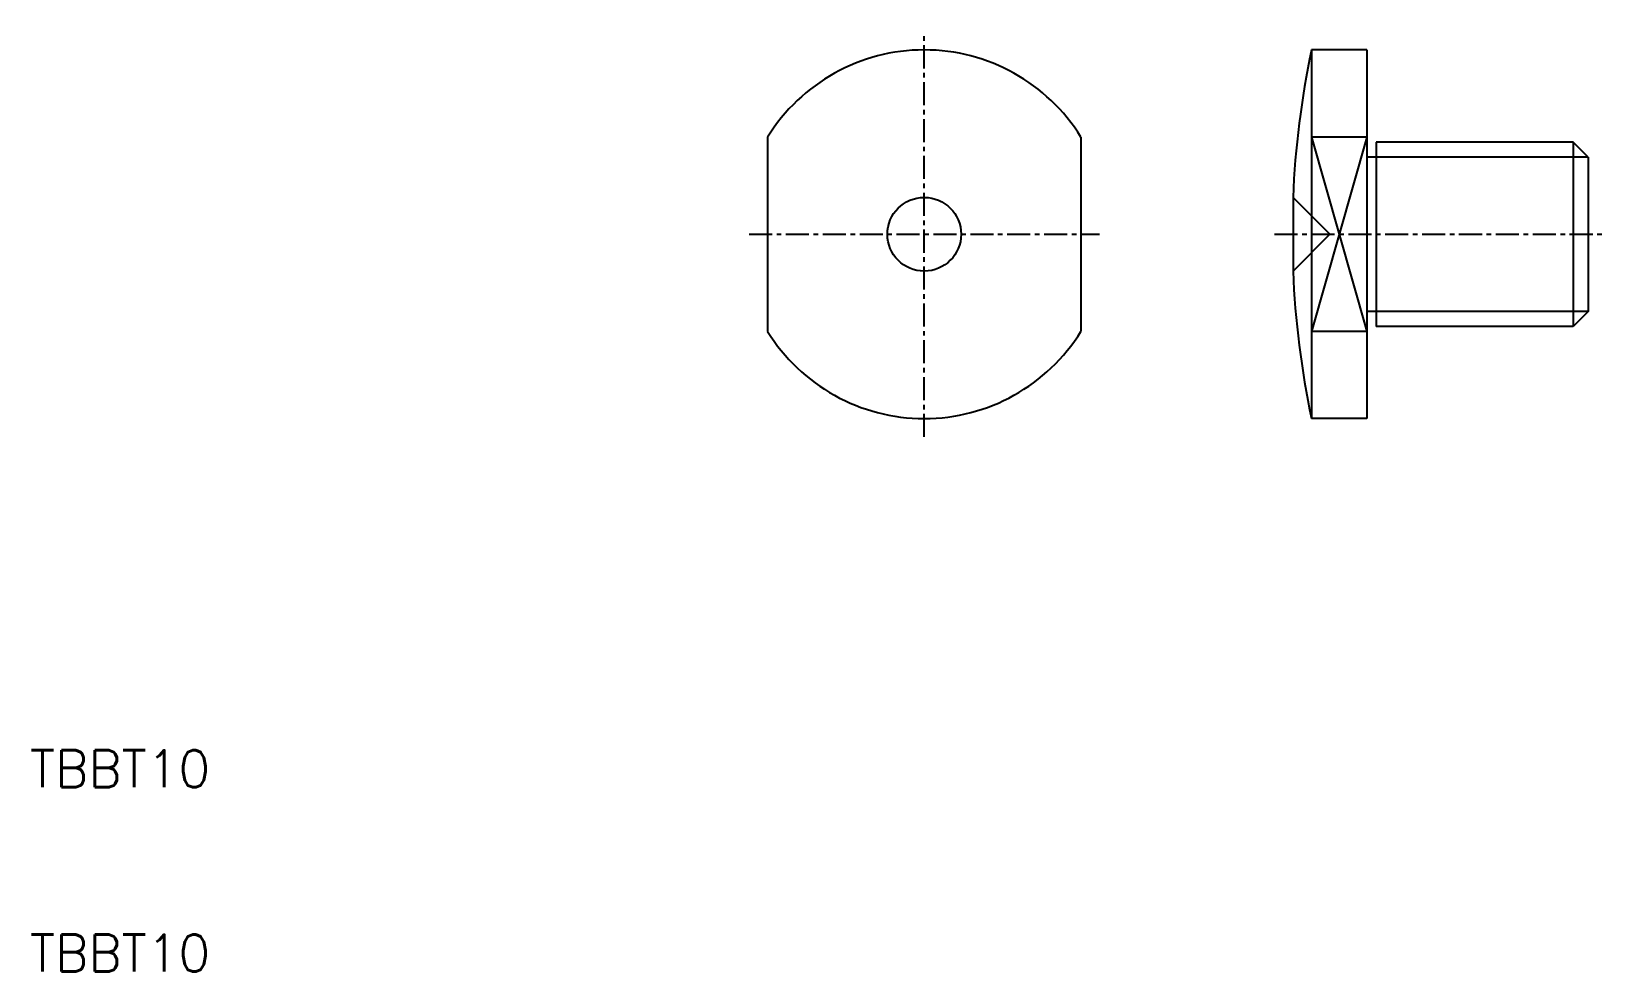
# Model space of a CAD drawing. Extents: x 10.1 to 95.5, y 10 to 61.
import ezdxf

# ---------------------------------------------------------------- set-up
doc = ezdxf.new("R2010")
doc.units = 0
doc.linetypes.add('CENTER', pattern=[2, 1.25, -0.25, 0.25, -0.25])
doc.layers.get('0').update_dxf_attribs({"linetype": 'CONTINUOUS'})
doc.layers.add('CENTER', color=1, linetype='CENTER')
doc.styles.get("Standard").update_dxf_attribs({"font": 'txt.shx'})

msp = doc.modelspace()

# ---------------------------------------------------------------- linework, layer by layer
at = {"color": 7, "linetype": 'CONTINUOUS'}
for p, q in [((79.5, 60), (79.5, 40)), ((82.5, 60), (79.5, 60)), ((82.5, 60), (82.5, 40)), ((50, 55.268), (50, 44.732)), ((67, 55.268), (67, 44.732)), ((82.5, 55.268), (79.5, 55.268)), ((83, 55), (83, 45)), ((93.688, 55), (83, 55)), ((94.5, 54.188), (93.688, 55)), ((93.688, 55), (93.688, 45)), ((83, 54.188), (82.5, 54.188)), ((94.5, 54.188), (94.5, 45.812)), ((78.5, 52), (78.5, 48)), ((83, 45.812), (82.5, 45.812)), ((94.5, 45.812), (93.688, 45)), ((82.5, 44.732), (79.5, 44.732)), ((93.688, 45), (83, 45)), ((82.5, 40), (79.5, 40))]:
    msp.add_line(p, q, dxfattribs=at)
at = {"color": 3, "linetype": 'CONTINUOUS'}
for p, q in [((82.5, 55.268), (79.5, 44.732)), ((79.5, 55.268), (82.5, 44.732)), ((94.5, 54.188), (83, 54.188)), ((80.5, 50), (78.5, 52)), ((80.5, 50), (78.5, 48)), ((94.5, 45.812), (83, 45.812))]:
    msp.add_line(p, q, dxfattribs=at)
at = {"color": 7, "linetype": 'CONTINUOUS'}
msp.add_circle((58.5, 50), 2, dxfattribs=at)
for centre, radius, start, end in [((58.5, 50), 10, 31.78833, 148.21167), ((126.959, 50.005), 48.5, 168.10728, 177.64268), ((126.959, 49.995), 48.5, 182.35732, 191.89272), ((58.5, 50), 10, 211.78833, 328.21167)]:
    msp.add_arc(centre, radius, start, end, dxfattribs=at)
at = {"layer": 'CENTER', "color": 1, "linetype": 'CENTER'}
for p, q in [((58.5, 39), (58.5, 61)), ((49, 50), (68, 50)), ((77.5, 50), (95.5, 50))]:
    msp.add_line(p, q, dxfattribs=at)

# ---------------------------------------------------------------- texts
at = {"color": 7, "linetype": 'CONTINUOUS'}
for p in [(10, 20), (10, 10)]:
    msp.add_text('TBBT10', height=2, dxfattribs=at).set_placement(p)

doc.saveas('drawing.dxf')
